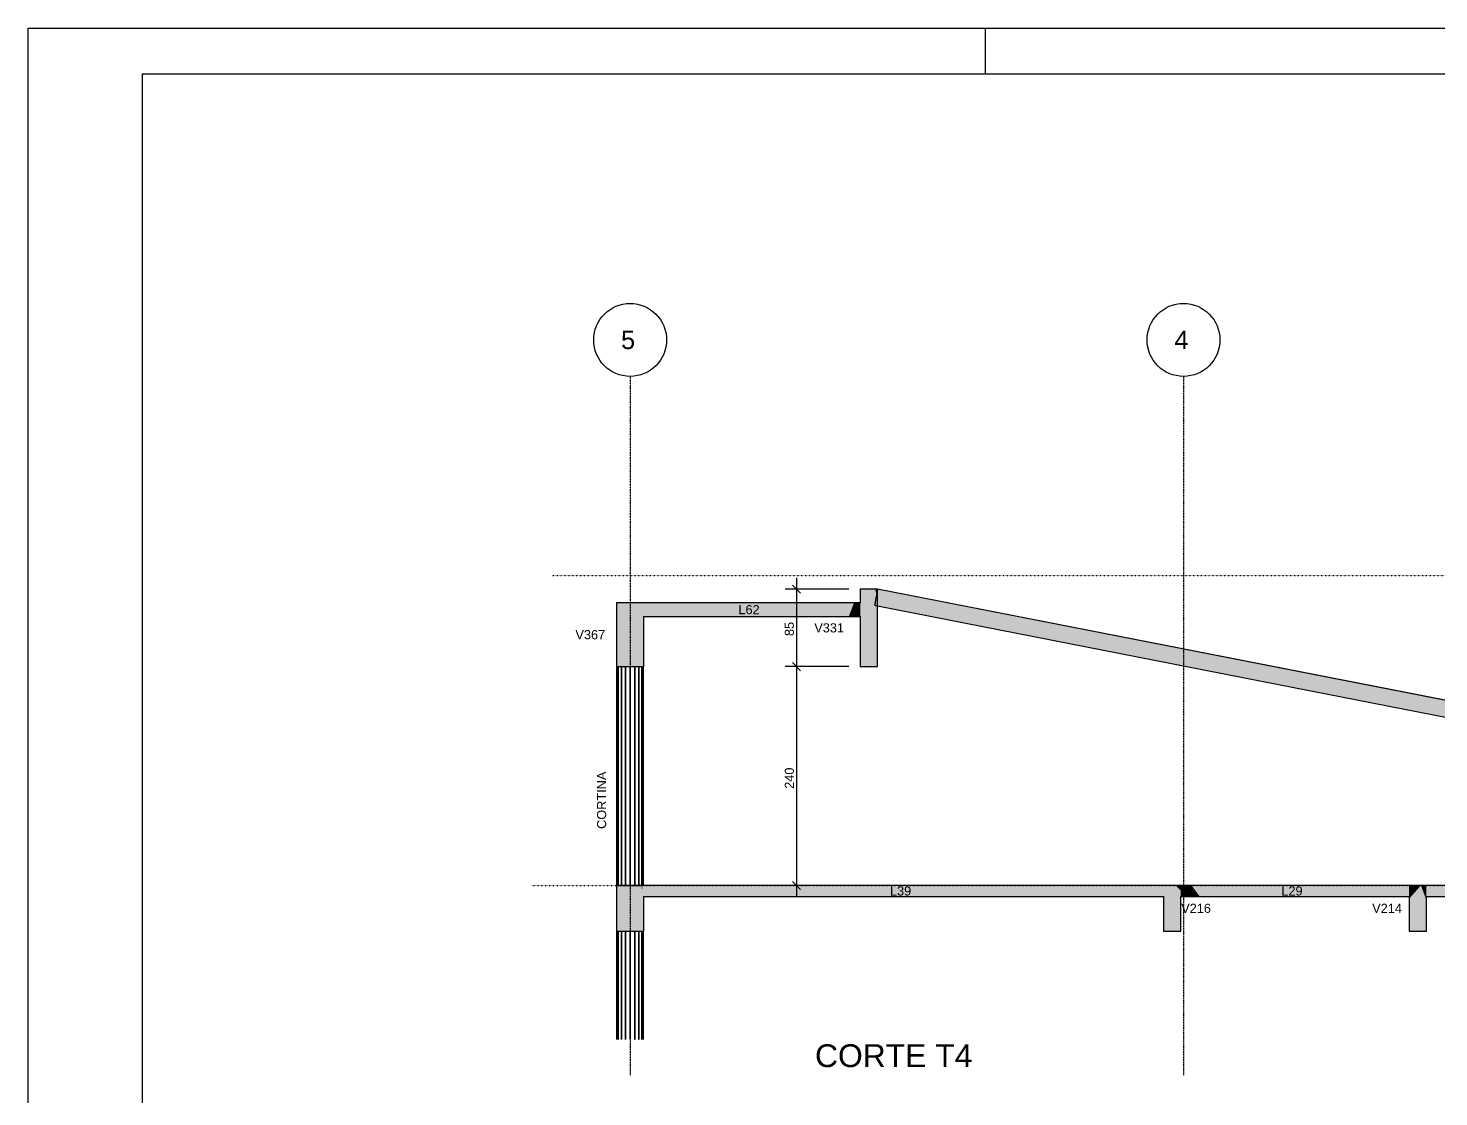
# Model space of a CAD drawing. Extents: x 37185 to 43130, y -8131 to -3926.
# Drawn here: x 37185 to 38732, y -5098 to -3926 of the extents above; entities that cross this region are included whole.
import ezdxf

# ---------------------------------------------------------------- set-up
doc = ezdxf.new("R2010")
doc.units = 0
doc.header["$MEASUREMENT"] = 0
doc.linetypes.add('ESTILO_TQS_0002', pattern=[0.4, 0.1, -0.3])
doc.linetypes.add('ESTILO_TQS_0004', pattern=[1.12, 0.5, -0.2, 0.01, -0.2, 0.01, -0.2])
for name, color, linetype in [('48', 4, 'CONTINUOUS'), ('50', 5, 'CONTINUOUS'), ('51', 5, 'CONTINUOUS'), ('52', 3, 'CONTINUOUS'), ('67', 7, 'CONTINUOUS'), ('70', 160, 'CONTINUOUS'), ('74', 2, 'CONTINUOUS'), ('75', 9, 'CONTINUOUS'), ('76', 3, 'CONTINUOUS'), ('95', 7, 'CONTINUOUS'), ('96', 252, 'CONTINUOUS')]:
    doc.layers.add(name, color=color, linetype=linetype)
doc.styles.add('TQS_ARIAL', font='arial.ttf')

msp = doc.modelspace()

# ---------------------------------------------------------------- linework, layer by layer
at = {"layer": '48', "linetype": 'Continuous'}
for p, q in [((39442.2, -4800.9), (38116.3, -4541.3)), ((37830, -4626.3), (37830, -4866.3)), ((37831.8, -4866.3), (37831.8, -4626.3)), ((37831.8, -4626.3), (37831.8, -4866.3)), ((37835.2, -4866.3), (37835.2, -4626.3)), ((37835.2, -4626.3), (37835.2, -4866.3)), ((37839.7, -4866.3), (37839.7, -4626.3)), ((37839.7, -4626.3), (37839.7, -4866.3)), ((37844.8, -4866.3), (37844.8, -4626.3)), ((37844.8, -4626.3), (37844.8, -4866.3)), ((37849.9, -4866.3), (37849.9, -4626.3)), ((37849.9, -4626.3), (37849.9, -4866.3)), ((37854.5, -4866.3), (37854.5, -4626.3)), ((37854.5, -4626.3), (37854.5, -4866.3)), ((37857.8, -4866.3), (37857.8, -4626.3)), ((37857.8, -4626.3), (37857.8, -4866.3)), ((37859.6, -4866.3), (37859.6, -4626.3)), ((37830, -4866.3), (37831.8, -4866.3)), ((37831.8, -4866.3), (37835.2, -4866.3)), ((37835.2, -4866.3), (37839.7, -4866.3)), ((37839.7, -4866.3), (37844.8, -4866.3)), ((37844.8, -4866.3), (37849.9, -4866.3)), ((37849.9, -4866.3), (37854.5, -4866.3)), ((37854.5, -4866.3), (37857.8, -4866.3)), ((37857.8, -4866.3), (37859.6, -4866.3)), ((37857.8, -4869.3), (37857.8, -4868.8)), ((37857.8, -4868.8), (37857.8, -4869.3)), ((37830, -4916.3), (37830, -5035.3)), ((37831.8, -5035.3), (37831.8, -4916.3)), ((37831.8, -4916.3), (37831.8, -5035.3)), ((37835.2, -5035.3), (37835.2, -4916.3)), ((37835.2, -4916.3), (37835.2, -5035.3)), ((37839.7, -5035.3), (37839.7, -4916.3)), ((37839.7, -4916.3), (37839.7, -5035.3)), ((37844.8, -5035.3), (37844.8, -4916.3)), ((37844.8, -4916.3), (37844.8, -5035.3)), ((37849.9, -5035.3), (37849.9, -4916.3)), ((37849.9, -4916.3), (37849.9, -5035.3)), ((37854.5, -5035.3), (37854.5, -4916.3)), ((37854.5, -4916.3), (37854.5, -5035.3)), ((37857.8, -5035.3), (37857.8, -4916.3)), ((37857.8, -4916.3), (37857.8, -5035.3)), ((37859.6, -5035.3), (37859.6, -4916.3))]:
    msp.add_line(p, q, dxfattribs=at)
at = {"layer": '50', "linetype": 'Continuous'}
for centre in [(37844.8, -4268.1), (38451.8, -4268.1)]:
    msp.add_circle(centre, 40, dxfattribs=at)
at = {"layer": '52', "linetype": 'Continuous'}
for points in [[(38116.3, -4541.3), (38113.6, -4541.3), (38097.3, -4541.3)], [(38097.3, -4541.3), (38097.3, -4556.3)], [(38116.3, -4541.4), (38115.3, -4546.4), (38115.1, -4547.9), (38114.1, -4552.7), (38114, -4553.4), (38113.6, -4555.3), (38113.4, -4556.5), (38112.9, -4559)], [(38116.3, -4626.3), (38116.3, -4601.8), (38116.3, -4559.7), (38116.3, -4557.1), (38116.3, -4553.5), (38116.3, -4546.7), (38116.3, -4541.4), (38116.3, -4541.3)], [(39538.5, -4819.8), (39060.1, -4726.1), (38116.3, -4541.3)], [(38116.3, -4541.3), (38116.3, -4541.4)], [(38097.3, -4556.3), (38090.4, -4556.3), (37859.8, -4556.3), (37859.6, -4556.3), (37859.1, -4556.3), (37858.7, -4556.3), (37857.8, -4556.3), (37855.4, -4556.3), (37854.5, -4556.3), (37850.6, -4556.3), (37849.9, -4556.3), (37844.8, -4556.3), (37839.7, -4556.3), (37839.1, -4556.3), (37835.2, -4556.3), (37834.2, -4556.3), (37831.8, -4556.3), (37831, -4556.3), (37830, -4556.3), (37829.8, -4556.3)], [(37829.8, -4556.3), (37829.8, -4587), (37829.8, -4626.3)], [(38112.9, -4559), (38113.6, -4559.2), (38114.2, -4559.3), (38114.4, -4559.3), (38116.3, -4559.7)], [(38116.3, -4559.7), (38591.3, -4652.7), (39535, -4837.4)], [(37859.8, -4626.3), (37859.8, -4595.7), (37859.8, -4571.3)], [(37859.8, -4571.3), (37902.2, -4571.3), (37928.3, -4571.3), (37958.7, -4571.3), (37989.8, -4571.3), (38009.6, -4571.3), (38023.2, -4571.3), (38033.1, -4571.3), (38040.7, -4571.3), (38046.7, -4571.3), (38051.5, -4571.3), (38055.5, -4571.3), (38058.9, -4571.3), (38061.9, -4571.3), (38063.3, -4571.3), (38067.5, -4571.3), (38084.7, -4571.3), (38090.4, -4571.3), (38097.3, -4571.3)], [(38097.3, -4571.3), (38097.3, -4614.2), (38097.3, -4626.3)], [(37829.8, -4626.3), (37830, -4626.3), (37830.4, -4626.3), (37830.6, -4626.3), (37831, -4626.3), (37831.8, -4626.3), (37832.6, -4626.3), (37833.2, -4626.3), (37833.3, -4626.3), (37834.2, -4626.3), (37835.2, -4626.3), (37836.2, -4626.3), (37837.6, -4626.3), (37837.9, -4626.3), (37839.1, -4626.3), (37839.7, -4626.3), (37840.8, -4626.3), (37843, -4626.3), (37843.5, -4626.3), (37844.8, -4626.3), (37846, -4626.3), (37846.1, -4626.3), (37846.7, -4626.3), (37849.9, -4626.3), (37850.6, -4626.3), (37851, -4626.3), (37851.7, -4626.3), (37852, -4626.3), (37854.5, -4626.3), (37855.2, -4626.3), (37855.4, -4626.3), (37856.4, -4626.3), (37856.5, -4626.3), (37857.8, -4626.3), (37858.2, -4626.3), (37858.7, -4626.3), (37859.1, -4626.3), (37859.6, -4626.3), (37859.8, -4626.3)], [(38097.3, -4626.3), (38102.8, -4626.3), (38113.6, -4626.3), (38116.3, -4626.3)], [(38892.3, -4866.3), (38718.3, -4866.3), (38712.2, -4866.3), (38699.3, -4866.3), (38460.7, -4866.3), (38448.8, -4866.3), (38443.3, -4866.3), (38435.9, -4866.3), (38429.8, -4866.3), (37859.8, -4866.3), (37859.6, -4866.3), (37859.1, -4866.3), (37858.7, -4866.3), (37857.8, -4866.3), (37855.4, -4866.3), (37854.5, -4866.3), (37850.6, -4866.3), (37849.9, -4866.3), (37844.8, -4866.3), (37839.7, -4866.3), (37839.1, -4866.3), (37835.2, -4866.3), (37834.2, -4866.3), (37831.8, -4866.3), (37831, -4866.3), (37830, -4866.3), (37829.8, -4866.3)], [(37829.8, -4866.3), (37829.8, -4888.2), (37829.8, -4916.3)], [(37859.8, -4916.3), (37859.8, -4894.5), (37859.8, -4878.3)], [(37859.8, -4878.3), (37881.8, -4878.3), (37924, -4878.3), (37963.1, -4878.3), (38008.3, -4878.3), (38020.7, -4878.3), (38037.9, -4878.3), (38202.1, -4878.3), (38429.8, -4878.3)], [(38429.8, -4878.3), (38429.8, -4882.4), (38429.8, -4896.8), (38429.8, -4916.3)], [(38448.8, -4916.3), (38448.8, -4878.3)], [(38448.8, -4878.3), (38457.6, -4878.3), (38469.5, -4878.3), (38492.6, -4878.3), (38523.8, -4878.3), (38564.2, -4878.3), (38618.9, -4878.3), (38699.3, -4878.3)], [(38699.3, -4878.3), (38699.3, -4880.8), (38699.3, -4900.3), (38699.3, -4916.3)], [(38718.3, -4916.3), (38718.3, -4901.9), (38718.3, -4882.4), (38718.3, -4878.3)], [(38718.3, -4878.3), (38735.9, -4878.3), (38759.7, -4878.3), (38772.9, -4878.3), (38879.2, -4878.3), (38892.3, -4878.3), (38993.8, -4878.3), (39131.3, -4878.3)], [(37829.8, -4916.3), (37830, -4916.3), (37830.4, -4916.3), (37830.6, -4916.3), (37831, -4916.3), (37831.8, -4916.3), (37832.4, -4916.3), (37833.2, -4916.3), (37833.3, -4916.3), (37834.2, -4916.3), (37835.2, -4916.3), (37836, -4916.3), (37837.6, -4916.3), (37837.9, -4916.3), (37839.1, -4916.3), (37839.7, -4916.3), (37840.6, -4916.3), (37843, -4916.3), (37843.5, -4916.3), (37844.8, -4916.3), (37845.7, -4916.3), (37846.1, -4916.3), (37846.7, -4916.3), (37849.9, -4916.3), (37850.6, -4916.3), (37850.7, -4916.3), (37851.7, -4916.3), (37852, -4916.3), (37854.5, -4916.3), (37855, -4916.3), (37855.4, -4916.3), (37856.4, -4916.3), (37856.5, -4916.3), (37857.8, -4916.3), (37858.1, -4916.3), (37858.7, -4916.3), (37859.1, -4916.3), (37859.6, -4916.3), (37859.8, -4916.3)], [(38429.8, -4916.3), (38435.3, -4916.3), (38442.7, -4916.3), (38448.8, -4916.3)], [(38699.3, -4916.3), (38704.8, -4916.3), (38712.2, -4916.3), (38718.3, -4916.3)]]:
    msp.add_lwpolyline(points, dxfattribs=at)
at = {"layer": '67', "linetype": 'ESTILO_TQS_0002'}
for p, q in [((37759.7, -4526.3), (41632.8, -4526.3)), ((37736.1, -4866.3), (41632.8, -4866.3))]:
    msp.add_line(p, q, dxfattribs=at)
at = {"layer": '70', "linetype": 'ESTILO_TQS_0004'}
for p, q in [((37844.8, -4308.1), (37844.8, -5074.7)), ((38451.8, -4308.1), (38451.8, -5074.7))]:
    msp.add_line(p, q, dxfattribs=at)
at = {"layer": '75', "linetype": 'Continuous'}
for p, q in [((38027.4, -4528.8), (38027.4, -4638.8)), ((38084.8, -4541.3), (38014.9, -4541.3)), ((38023, -4536.9), (38031.8, -4545.8)), ((38097.3, -4541.3), (38097.3, -4541.3)), ((38084.8, -4626.3), (38014.9, -4626.3)), ((38084.8, -4626.3), (38014.9, -4626.3)), ((38023, -4621.9), (38031.8, -4630.8)), ((38023, -4621.9), (38031.8, -4630.8)), ((38027.4, -4613.8), (38027.4, -4878.8)), ((38097.3, -4626.3), (38097.3, -4626.3)), ((38097.3, -4626.3), (38097.3, -4626.3)), ((38062.5, -4866.3), (38014.9, -4866.3)), ((38023, -4861.9), (38031.8, -4870.8)), ((38075, -4866.3), (38075, -4866.3))]:
    msp.add_line(p, q, dxfattribs=at)
at = {"layer": '95', "linetype": 'Continuous'}
for p, q in [((37184.5, -8131.3), (37184.5, -3926.3)), ((37184.5, -3926.3), (43129.5, -3926.3)), ((38234.5, -3976.3), (38234.5, -3926.3)), ((37309.5, -3976.3), (43079.5, -3976.3)), ((37309.5, -3976.3), (37309.5, -8081.3))]:
    msp.add_line(p, q, dxfattribs=at)
at = {"layer": '96', "linetype": 'Continuous'}
for points in [[(38113.6, -4541.3), (38097.3, -4541.3), (38097.3, -4565.8)], [(38113.6, -4541.3), (38097.3, -4565.8), (38113.6, -4541.3)], [(38113.6, -4541.3), (38097.3, -4565.8), (38097.3, -4614.2)], [(38113.6, -4541.3), (38097.3, -4614.2), (38113.6, -4541.3)], [(38113.6, -4541.3), (38097.3, -4614.2), (38097.3, -4626.3)], [(38113.6, -4541.3), (38097.3, -4626.3), (38113.6, -4541.3)], [(38113.6, -4541.3), (38097.3, -4626.3), (38102.8, -4626.3)], [(38113.6, -4541.3), (38102.8, -4626.3), (38113.6, -4541.3)], [(38113.6, -4541.3), (38102.8, -4626.3), (38113.6, -4626.3)], [(38591.3, -4652.7), (38115.3, -4546.4), (38113.4, -4556.5)], [(38113.6, -4541.3), (38113.6, -4626.3), (38113.6, -4541.3)], [(38113.6, -4541.3), (38113.6, -4626.3), (38116.3, -4626.3)], [(38113.6, -4541.3), (38116.3, -4626.3), (38113.6, -4541.3)], [(38113.6, -4541.3), (38116.3, -4626.3), (38116.3, -4601.8)], [(38113.6, -4541.3), (38116.3, -4601.8), (38113.6, -4541.3)], [(38113.6, -4541.3), (38116.3, -4601.8), (38116.3, -4553.5)], [(38113.6, -4541.3), (38116.3, -4553.5), (38113.6, -4541.3)], [(38113.6, -4541.3), (38116.3, -4553.5), (38116.3, -4541.3)], [(38113.6, -4541.3), (38116.3, -4541.3), (38113.6, -4541.3)], [(38591.3, -4652.7), (38116.3, -4541.3), (38115.3, -4546.4)], [(38591.3, -4652.7), (38115.3, -4546.4), (38591.3, -4652.7)], [(39060.1, -4726.1), (38116.3, -4541.3), (38591.3, -4652.7)], [(37859.1, -4556.3), (37829.8, -4556.3), (37829.8, -4587)], [(37859.1, -4556.3), (37829.8, -4587), (37859.1, -4556.3)], [(37859.1, -4556.3), (37829.8, -4587), (37829.8, -4626.3)], [(37859.1, -4556.3), (37829.8, -4626.3), (37859.1, -4556.3)], [(37859.1, -4556.3), (37829.8, -4626.3), (37830.6, -4626.3)], [(37859.1, -4556.3), (37830.6, -4626.3), (37859.1, -4556.3)], [(37859.1, -4556.3), (37830.6, -4626.3), (37833.2, -4626.3)], [(37859.1, -4556.3), (37833.2, -4626.3), (37859.1, -4556.3)], [(37859.1, -4556.3), (37833.2, -4626.3), (37833.3, -4626.3)], [(37859.1, -4556.3), (37833.3, -4626.3), (37859.1, -4556.3)], [(37859.1, -4556.3), (37833.3, -4626.3), (37837.6, -4626.3)], [(37859.1, -4556.3), (37837.6, -4626.3), (37859.1, -4556.3)], [(37859.1, -4556.3), (37837.6, -4626.3), (37837.9, -4626.3)], [(37859.1, -4556.3), (37837.9, -4626.3), (37859.1, -4556.3)], [(37859.1, -4556.3), (37837.9, -4626.3), (37843, -4626.3)], [(37859.1, -4556.3), (37843, -4626.3), (37859.1, -4556.3)], [(37859.1, -4556.3), (37843, -4626.3), (37843.5, -4626.3)], [(37859.1, -4556.3), (37843.5, -4626.3), (37859.1, -4556.3)], [(37859.1, -4556.3), (37843.5, -4626.3), (37844.8, -4626.3)], [(37859.1, -4556.3), (37844.8, -4626.3), (37859.1, -4556.3)], [(37859.1, -4556.3), (37844.8, -4626.3), (37846.1, -4626.3)], [(37859.1, -4556.3), (37846.1, -4626.3), (37859.1, -4556.3)], [(37859.1, -4556.3), (37846.1, -4626.3), (37846.7, -4626.3)], [(37859.1, -4556.3), (37846.7, -4626.3), (37859.1, -4556.3)], [(37859.1, -4556.3), (37846.7, -4626.3), (37851.7, -4626.3)], [(37859.1, -4556.3), (37851.7, -4626.3), (37859.1, -4556.3)], [(37859.1, -4556.3), (37851.7, -4626.3), (37852, -4626.3)], [(37859.1, -4556.3), (37852, -4626.3), (37859.1, -4556.3)], [(37859.1, -4556.3), (37852, -4626.3), (37856.4, -4626.3)], [(37859.1, -4556.3), (37856.4, -4626.3), (37859.1, -4556.3)], [(37859.1, -4556.3), (37856.4, -4626.3), (37856.5, -4626.3)], [(37859.1, -4556.3), (37856.5, -4626.3), (37859.1, -4556.3)], [(37859.1, -4556.3), (37856.5, -4626.3), (37859.1, -4626.3)], [(37859.1, -4556.3), (37859.1, -4626.3), (37859.1, -4556.3)], [(37859.1, -4556.3), (37859.1, -4626.3), (37859.8, -4626.3)], [(37859.1, -4556.3), (37859.8, -4626.3), (37859.1, -4556.3)], [(37859.1, -4556.3), (37859.8, -4626.3), (37859.8, -4595.7)], [(37859.1, -4556.3), (37859.8, -4595.7), (37859.1, -4556.3)], [(37859.1, -4556.3), (37859.8, -4595.7), (37859.8, -4556.3)], [(37859.1, -4556.3), (37859.8, -4556.3), (37859.1, -4556.3)], [(38090.4, -4556.3), (37859.8, -4556.3), (37859.8, -4562.9)], [(38090.4, -4556.3), (37859.8, -4562.9), (38090.4, -4556.3)], [(38090.4, -4556.3), (37859.8, -4562.9), (37859.8, -4571.3)], [(38090.4, -4556.3), (37859.8, -4571.3), (38090.4, -4556.3)], [(38090.4, -4556.3), (37859.8, -4571.3), (37902.2, -4571.3)], [(38090.4, -4556.3), (37902.2, -4571.3), (38090.4, -4556.3)], [(38090.4, -4556.3), (37902.2, -4571.3), (37928.3, -4571.3)], [(38090.4, -4556.3), (37928.3, -4571.3), (38090.4, -4556.3)], [(38090.4, -4556.3), (37928.3, -4571.3), (37958.7, -4571.3)], [(38090.4, -4556.3), (37958.7, -4571.3), (38090.4, -4556.3)], [(38090.4, -4556.3), (37958.7, -4571.3), (37989.8, -4571.3)], [(38090.4, -4556.3), (37989.8, -4571.3), (38090.4, -4556.3)], [(38090.4, -4556.3), (37989.8, -4571.3), (38009.6, -4571.3)], [(38090.4, -4556.3), (38009.6, -4571.3), (38090.4, -4556.3)], [(38090.4, -4556.3), (38009.6, -4571.3), (38023.2, -4571.3)], [(38090.4, -4556.3), (38023.2, -4571.3), (38090.4, -4556.3)], [(38090.4, -4556.3), (38023.2, -4571.3), (38033.1, -4571.3)], [(38090.4, -4556.3), (38033.1, -4571.3), (38090.4, -4556.3)], [(38090.4, -4556.3), (38033.1, -4571.3), (38040.7, -4571.3)], [(38090.4, -4556.3), (38040.7, -4571.3), (38090.4, -4556.3)], [(38090.4, -4556.3), (38040.7, -4571.3), (38046.7, -4571.3)], [(38090.4, -4556.3), (38046.7, -4571.3), (38090.4, -4556.3)], [(38090.4, -4556.3), (38046.7, -4571.3), (38051.5, -4571.3)], [(38090.4, -4556.3), (38051.5, -4571.3), (38090.4, -4556.3)], [(38090.4, -4556.3), (38051.5, -4571.3), (38055.5, -4571.3)], [(38090.4, -4556.3), (38055.5, -4571.3), (38090.4, -4556.3)], [(38090.4, -4556.3), (38055.5, -4571.3), (38058.9, -4571.3)], [(38090.4, -4556.3), (38058.9, -4571.3), (38090.4, -4556.3)], [(38090.4, -4556.3), (38058.9, -4571.3), (38061.9, -4571.3)], [(38090.4, -4556.3), (38061.9, -4571.3), (38090.4, -4556.3)], [(38090.4, -4556.3), (38061.9, -4571.3), (38063.3, -4571.3)], [(38090.4, -4556.3), (38063.3, -4571.3), (38090.4, -4556.3)], [(38090.4, -4556.3), (38063.3, -4571.3), (38067.5, -4571.3)], [(38090.4, -4556.3), (38067.5, -4571.3), (38090.4, -4556.3)], [(38090.4, -4556.3), (38067.5, -4571.3), (38084.7, -4571.3)], [(38090.4, -4556.3), (38084.7, -4571.3), (38090.4, -4556.3)], [(38090.4, -4556.3), (38084.7, -4571.3), (38090.4, -4571.3)], [(38090.4, -4556.3), (38090.4, -4571.3), (38090.4, -4556.3)], [(38090.4, -4556.3), (38090.4, -4571.3), (38097.3, -4571.3)], [(38090.4, -4556.3), (38097.3, -4571.3), (38090.4, -4556.3)], [(38090.4, -4556.3), (38097.3, -4571.3), (38097.3, -4567)], [(38090.4, -4556.3), (38097.3, -4567), (38090.4, -4556.3)], [(38090.4, -4556.3), (38097.3, -4567), (38097.3, -4558.5)], [(38090.4, -4556.3), (38097.3, -4558.5), (38090.4, -4556.3)], [(38090.4, -4556.3), (38097.3, -4558.5), (38097.3, -4556.3)], [(38090.4, -4556.3), (38097.3, -4556.3), (38090.4, -4556.3)], [(38591.3, -4652.7), (38113.4, -4556.5), (38112.9, -4559)], [(38591.3, -4652.7), (38112.9, -4559), (38591.3, -4652.7)], [(38591.3, -4652.7), (38113.4, -4556.5), (38591.3, -4652.7)], [(39060.1, -4726.1), (38591.3, -4652.7), (39060.1, -4726.1)], [(39060.1, -4726.1), (38591.3, -4652.7), (39535, -4837.4)], [(37859.1, -4866.3), (37829.8, -4866.3), (37829.8, -4888.2)], [(37859.1, -4866.3), (37829.8, -4888.2), (37859.1, -4866.3)], [(37859.1, -4866.3), (37829.8, -4888.2), (37829.8, -4916.3)], [(37859.1, -4866.3), (37829.8, -4916.3), (37859.1, -4866.3)], [(37859.1, -4866.3), (37829.8, -4916.3), (37830.6, -4916.3)], [(37859.1, -4866.3), (37830.6, -4916.3), (37859.1, -4866.3)], [(37859.1, -4866.3), (37830.6, -4916.3), (37833.2, -4916.3)], [(37859.1, -4866.3), (37833.2, -4916.3), (37859.1, -4866.3)], [(37859.1, -4866.3), (37833.2, -4916.3), (37833.3, -4916.3)], [(37859.1, -4866.3), (37833.3, -4916.3), (37859.1, -4866.3)], [(37859.1, -4866.3), (37833.3, -4916.3), (37837.6, -4916.3)], [(37859.1, -4866.3), (37837.6, -4916.3), (37859.1, -4866.3)], [(37859.1, -4866.3), (37837.6, -4916.3), (37837.9, -4916.3)], [(37859.1, -4866.3), (37837.9, -4916.3), (37859.1, -4866.3)], [(37859.1, -4866.3), (37837.9, -4916.3), (37843, -4916.3)], [(37859.1, -4866.3), (37843, -4916.3), (37859.1, -4866.3)], [(37859.1, -4866.3), (37843, -4916.3), (37843.5, -4916.3)], [(37859.1, -4866.3), (37843.5, -4916.3), (37859.1, -4866.3)], [(37859.1, -4866.3), (37843.5, -4916.3), (37844.8, -4916.3)], [(37859.1, -4866.3), (37844.8, -4916.3), (37859.1, -4866.3)], [(37859.1, -4866.3), (37844.8, -4916.3), (37846.1, -4916.3)], [(37859.1, -4866.3), (37846.1, -4916.3), (37859.1, -4866.3)], [(37859.1, -4866.3), (37846.1, -4916.3), (37846.7, -4916.3)], [(37859.1, -4866.3), (37846.7, -4916.3), (37859.1, -4866.3)], [(37859.1, -4866.3), (37846.7, -4916.3), (37851.7, -4916.3)], [(37859.1, -4866.3), (37851.7, -4916.3), (37859.1, -4866.3)], [(37859.1, -4866.3), (37851.7, -4916.3), (37852, -4916.3)], [(37859.1, -4866.3), (37852, -4916.3), (37859.1, -4866.3)], [(37859.1, -4866.3), (37852, -4916.3), (37856.4, -4916.3)], [(37859.1, -4866.3), (37856.4, -4916.3), (37859.1, -4866.3)], [(37859.1, -4866.3), (37856.4, -4916.3), (37856.5, -4916.3)], [(37859.1, -4866.3), (37856.5, -4916.3), (37859.1, -4866.3)], [(37859.1, -4866.3), (37856.5, -4916.3), (37859.1, -4916.3)], [(37859.1, -4866.3), (37859.1, -4916.3), (37859.1, -4866.3)], [(37859.1, -4866.3), (37859.1, -4916.3), (37859.8, -4916.3)], [(37859.1, -4866.3), (37859.8, -4916.3), (37859.1, -4866.3)], [(37859.1, -4866.3), (37859.8, -4916.3), (37859.8, -4894.5)], [(37859.1, -4866.3), (37859.8, -4894.5), (37859.1, -4866.3)], [(37859.1, -4866.3), (37859.8, -4894.5), (37859.8, -4866.3)], [(37859.1, -4866.3), (37859.8, -4866.3), (37859.1, -4866.3)], [(37859.8, -4866.3), (37859.8, -4878.3), (37881.8, -4878.3)], [(37859.8, -4866.3), (37881.8, -4878.3), (37859.8, -4866.3)], [(37859.8, -4866.3), (37881.8, -4878.3), (37924, -4878.3)], [(37859.8, -4866.3), (37924, -4878.3), (37859.8, -4866.3)], [(37859.8, -4866.3), (37924, -4878.3), (37963.1, -4878.3)], [(37859.8, -4866.3), (37963.1, -4878.3), (37859.8, -4866.3)], [(37859.8, -4866.3), (37963.1, -4878.3), (38008.3, -4878.3)], [(37859.8, -4866.3), (38008.3, -4878.3), (37859.8, -4866.3)], [(37859.8, -4866.3), (38008.3, -4878.3), (38020.7, -4878.3)], [(37859.8, -4866.3), (38020.7, -4878.3), (37859.8, -4866.3)], [(37859.8, -4866.3), (38020.7, -4878.3), (38037.9, -4878.3)], [(37859.8, -4866.3), (38037.9, -4878.3), (37859.8, -4866.3)], [(37859.8, -4866.3), (38037.9, -4878.3), (38202.1, -4878.3)], [(37859.8, -4866.3), (38202.1, -4878.3), (37859.8, -4866.3)], [(37859.8, -4866.3), (38202.1, -4878.3), (38429.8, -4878.3)], [(37859.8, -4866.3), (38429.8, -4878.3), (37859.8, -4866.3)], [(37859.8, -4866.3), (38429.8, -4878.3), (38429.8, -4874.9)], [(37859.8, -4866.3), (38429.8, -4874.9), (37859.8, -4866.3)], [(37859.8, -4866.3), (38429.8, -4874.9), (38429.8, -4870.1)], [(37859.8, -4866.3), (38429.8, -4870.1), (37859.8, -4866.3)], [(37859.8, -4866.3), (38429.8, -4870.1), (38429.8, -4866.3)], [(37859.8, -4866.3), (38429.8, -4866.3), (37859.8, -4866.3)], [(38435.3, -4916.3), (38435.9, -4866.3), (38429.8, -4866.3)], [(38435.3, -4916.3), (38429.8, -4866.3), (38435.3, -4916.3)], [(38435.3, -4916.3), (38429.8, -4866.3), (38429.8, -4882.4)], [(38435.3, -4916.3), (38442.7, -4916.3), (38435.9, -4866.3)], [(38435.3, -4916.3), (38435.9, -4866.3), (38435.3, -4916.3)], [(38443.3, -4866.3), (38435.9, -4866.3), (38442.7, -4916.3)], [(38443.3, -4866.3), (38442.7, -4916.3), (38443.3, -4866.3)], [(38443.3, -4866.3), (38442.7, -4916.3), (38448.8, -4916.3)], [(38443.3, -4866.3), (38448.8, -4916.3), (38443.3, -4866.3)], [(38443.3, -4866.3), (38448.8, -4916.3), (38448.8, -4871.9)], [(38443.3, -4866.3), (38448.8, -4871.9), (38443.3, -4866.3)], [(38443.3, -4866.3), (38448.8, -4871.9), (38448.8, -4866.3)], [(38443.3, -4866.3), (38448.8, -4866.3), (38443.3, -4866.3)], [(38460.7, -4866.3), (38448.8, -4866.3), (38448.8, -4869.8)], [(38460.7, -4866.3), (38448.8, -4869.8), (38460.7, -4866.3)], [(38460.7, -4866.3), (38448.8, -4869.8), (38448.8, -4874.5)], [(38460.7, -4866.3), (38448.8, -4874.5), (38460.7, -4866.3)], [(38460.7, -4866.3), (38448.8, -4874.5), (38448.8, -4878.3)], [(38460.7, -4866.3), (38448.8, -4878.3), (38460.7, -4866.3)], [(38460.7, -4866.3), (38448.8, -4878.3), (38457.6, -4878.3)], [(38460.7, -4866.3), (38457.6, -4878.3), (38460.7, -4866.3)], [(38460.7, -4866.3), (38457.6, -4878.3), (38469.5, -4878.3)], [(38460.7, -4866.3), (38469.5, -4878.3), (38460.7, -4866.3)], [(38460.7, -4866.3), (38469.5, -4878.3), (38492.6, -4878.3)], [(38460.7, -4866.3), (38492.6, -4878.3), (38460.7, -4866.3)], [(38460.7, -4866.3), (38492.6, -4878.3), (38523.8, -4878.3)], [(38460.7, -4866.3), (38523.8, -4878.3), (38460.7, -4866.3)], [(38460.7, -4866.3), (38523.8, -4878.3), (38564.2, -4878.3)], [(38460.7, -4866.3), (38564.2, -4878.3), (38460.7, -4866.3)], [(38460.7, -4866.3), (38564.2, -4878.3), (38618.9, -4878.3)], [(38460.7, -4866.3), (38618.9, -4878.3), (38460.7, -4866.3)], [(38460.7, -4866.3), (38618.9, -4878.3), (38699.3, -4878.3)], [(38460.7, -4866.3), (38699.3, -4878.3), (38460.7, -4866.3)], [(38460.7, -4866.3), (38699.3, -4878.3), (38699.3, -4874.9)], [(38460.7, -4866.3), (38699.3, -4874.9), (38460.7, -4866.3)], [(38460.7, -4866.3), (38699.3, -4874.9), (38699.3, -4870.2)], [(38460.7, -4866.3), (38699.3, -4870.2), (38460.7, -4866.3)], [(38460.7, -4866.3), (38699.3, -4870.2), (38699.3, -4866.3)], [(38460.7, -4866.3), (38699.3, -4866.3), (38460.7, -4866.3)], [(38712.2, -4866.3), (38699.3, -4866.3), (38699.3, -4880.8)], [(38712.2, -4866.3), (38699.3, -4880.8), (38712.2, -4866.3)], [(38712.2, -4866.3), (38699.3, -4880.8), (38699.3, -4900.3)], [(38712.2, -4866.3), (38699.3, -4900.3), (38712.2, -4866.3)], [(38712.2, -4866.3), (38699.3, -4900.3), (38699.3, -4916.3)], [(38712.2, -4866.3), (38699.3, -4916.3), (38712.2, -4866.3)], [(38712.2, -4866.3), (38699.3, -4916.3), (38704.8, -4916.3)], [(38712.2, -4866.3), (38704.8, -4916.3), (38712.2, -4866.3)], [(38712.2, -4866.3), (38704.8, -4916.3), (38712.2, -4916.3)], [(38712.2, -4866.3), (38712.2, -4916.3), (38712.2, -4866.3)], [(38712.2, -4866.3), (38712.2, -4916.3), (38718.3, -4916.3)], [(38712.2, -4866.3), (38718.3, -4916.3), (38712.2, -4866.3)], [(38712.2, -4866.3), (38718.3, -4916.3), (38718.3, -4901.9)], [(38712.2, -4866.3), (38718.3, -4901.9), (38712.2, -4866.3)], [(38712.2, -4866.3), (38718.3, -4901.9), (38718.3, -4882.4)], [(38712.2, -4866.3), (38718.3, -4882.4), (38712.2, -4866.3)], [(38712.2, -4866.3), (38718.3, -4882.4), (38718.3, -4866.3)], [(38712.2, -4866.3), (38718.3, -4866.3), (38712.2, -4866.3)], [(38892.3, -4866.3), (38718.3, -4866.3), (38718.3, -4869.8)], [(38892.3, -4866.3), (38718.3, -4869.8), (38892.3, -4866.3)], [(38892.3, -4866.3), (38718.3, -4869.8), (38718.3, -4874.5)], [(38892.3, -4866.3), (38718.3, -4874.5), (38892.3, -4866.3)], [(38892.3, -4866.3), (38718.3, -4874.5), (38718.3, -4878.3)], [(38892.3, -4866.3), (38718.3, -4878.3), (38892.3, -4866.3)], [(38892.3, -4866.3), (38718.3, -4878.3), (38735.9, -4878.3)], [(38435.3, -4916.3), (38429.8, -4882.4), (38435.3, -4916.3)], [(38435.3, -4916.3), (38429.8, -4882.4), (38429.8, -4896.8)], [(38435.3, -4916.3), (38429.8, -4896.8), (38435.3, -4916.3)], [(38435.3, -4916.3), (38429.8, -4896.8), (38429.8, -4916.3)], [(38435.3, -4916.3), (38429.8, -4916.3), (38435.3, -4916.3)]]:
    msp.add_solid(points, dxfattribs=at)

# ---------------------------------------------------------------- texts
at = {"layer": '51', "linetype": 'Continuous', "style": 'TQS_ARIAL'}
for s, p in [('5', (37834.8, -4278.1)), ('4', (38441.8, -4278.1))]:
    msp.add_text(s, height=20, dxfattribs=at).set_placement(p)
at = {"layer": '74', "linetype": 'Continuous', "style": 'TQS_ARIAL'}
for s, p in [('L62', (37963.6, -4568.8)), ('V331', (38046.8, -4588.8)), ('V367', (37784.8, -4596.3)), ('L39', (38129.8, -4877.3)), ('L29', (38559.1, -4877.3)), ('V216', (38449.3, -4896.3)), ('V214', (38658.8, -4896.3))]:
    msp.add_text(s, height=10, dxfattribs=at).set_placement(p)
msp.add_text('CORTINA', height=10, rotation=90, dxfattribs=at).set_placement((37818.5, -4804.3))
at = {"layer": '75', "linetype": 'Continuous', "style": 'TQS_ARIAL'}
for s, p in [('85', (38024.4, -4592.8)), ('240', (38024.4, -4760.3))]:
    msp.add_text(s, height=10, rotation=90, dxfattribs=at).set_placement(p)
at = {"layer": '76', "linetype": 'Continuous', "style": 'TQS_ARIAL'}
msp.add_text('CORTE T4', height=25, dxfattribs=at).set_placement((38047.6, -5065.4))

doc.saveas('drawing.dxf')
